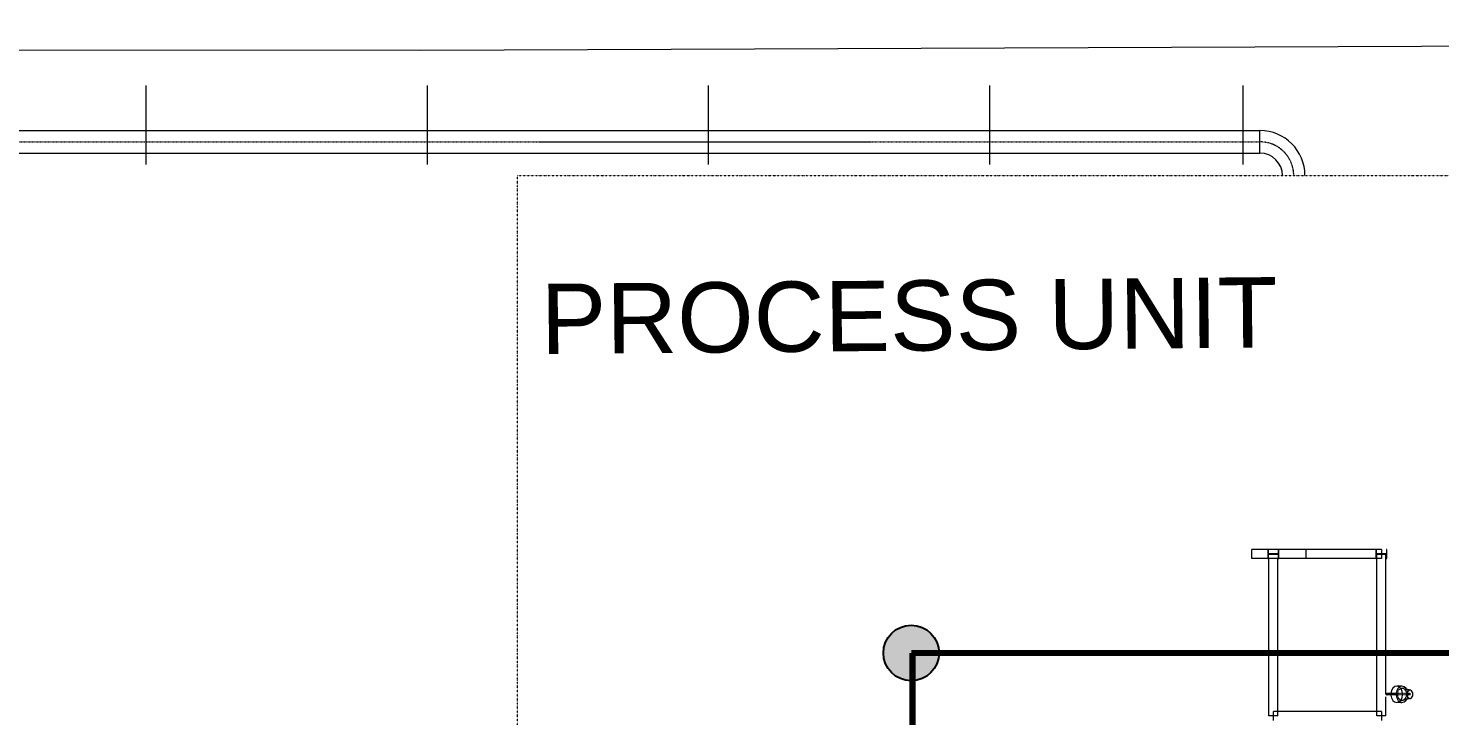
# Model space of a CAD drawing. Header units: inches. Extents: x 19 to 654008, y 34 to 210034.
# Drawn here: x 122979 to 148070, y 160981 to 173214 of the extents above; entities that cross this region are included whole.
import ezdxf

# ---------------------------------------------------------------- set-up
doc = ezdxf.new("R2010")
doc.units = ezdxf.units.IN
doc.header["$MEASUREMENT"] = 0
for name, pattern in [('DASHDOT2', [0.5, 0.25, -0.125, 0, -0.125]), ('DIVIDE2', [0.625, 0.25, -0.125, 0, -0.125, 0, -0.125]), ('LIGHTINGLAYOUTPROGRESSUNIT-EMBED 1_DWG$0$HIDDEN2', [0.1875, 0.125, -0.0625])]:
    doc.linetypes.add(name, pattern=pattern)
doc.layers.add('Layout', color=6, linetype='Continuous', lineweight=20)
doc.layers.add('Pipe Rack Lighting', color=1, linetype='Continuous', lineweight=5)
doc.layers.add('电气-接地设计-接地线', color=3, linetype='接地线')
doc.styles.add('EESLTYPE', font='TXT.shx')
doc.styles.get("Standard").update_dxf_attribs({"font": 'arial.ttf'})
doc.linetypes.add('接地线', pattern='A,500,["/",EESLTYPE,S=200,R=0,X=0,Y=-100],-200,60,-200', length=960)

# ---------------------------------------------------------------- blocks, each defined once
blk = doc.blocks.new('PTJD2')
at = {"linetype": 'Continuous'}
blk.add_hatch(color=0, dxfattribs=at).paths.add_polyline_path([(150, 0, 1), (-150, 0, 1)])
at = {"color": 0, "linetype": 'Continuous'}
blk.add_circle((0, 0), 150, dxfattribs=at)

msp = doc.modelspace()

# ---------------------------------------------------------------- linework, layer by layer
at = {"layer": 'Layout', "color": 252}
for p, q in [((125074, 170792), (125074, 172192)), ((130074, 170792), (130074, 172192)), ((135074, 170792), (135074, 172192)), ((140074, 170792), (140074, 172192)), ((144574, 170792), (144574, 172192)), ((22152, 171392), (144874, 171392)), ((144874, 170992), (144874, 171392)), ((22152, 170992), (144874, 170992))]:
    msp.add_line(p, q, dxfattribs=at)
at = {"layer": 'Layout', "color": 252, "linetype": 'DASHDOT2'}
msp.add_line((22152, 171192), (144874, 171192), dxfattribs=at)
at = {"layer": 'Layout', "color": 251, "linetype": 'DIVIDE2', "ltscale": 10}
for p, q in [((131674, 122592), (131674, 170592)), ((131674, 170592), (160474, 170592))]:
    msp.add_line(p, q, dxfattribs=at)
at = {"layer": 'Layout', "color": 251, "linetype": 'Continuous'}
for p, q in [((144729, 163780), (144729, 163938)), ((145689, 163938), (144729, 163938)), ((144729, 163780), (144729, 163938)), ((145689, 163938), (144729, 163938)), ((145026, 163938), (145016, 163938)), ((145016, 163938), (145016, 163780)), ((145026, 163938), (145016, 163938)), ((145016, 163938), (145016, 163780)), ((145026, 163862), (145026, 163938)), ((145026, 163862), (145026, 163938)), ((145200, 163862), (145026, 163862)), ((145200, 163862), (145026, 163862)), ((145026, 163856), (145200, 163856)), ((145026, 163780), (145026, 163856)), ((145026, 163856), (145200, 163856)), ((145026, 163780), (145026, 163856)), ((145210, 163938), (145200, 163938)), ((145200, 163938), (145200, 163862)), ((145210, 163938), (145200, 163938)), ((145200, 163938), (145200, 163862)), ((145200, 163856), (145200, 163780)), ((145200, 163856), (145200, 163780)), ((145210, 163780), (145210, 163938)), ((145210, 163780), (145210, 163938)), ((145689, 163938), (145689, 163780)), ((147033, 163938), (145689, 163938)), ((145689, 163938), (145689, 163780)), ((146936, 163938), (146936, 163780)), ((146946, 163938), (146936, 163938)), ((146946, 163862), (146946, 163938)), ((147120, 163862), (146946, 163862)), ((146946, 163856), (147120, 163856)), ((146946, 163780), (146946, 163856)), ((146953, 160982), (146953, 163859)), ((146953, 163859), (147112, 163859)), ((147033, 163938), (147033, 163780)), ((147112, 161367), (147112, 163859)), ((147120, 163938), (147120, 163862)), ((147129, 163938), (147120, 163938)), ((147120, 163856), (147120, 163780)), ((147129, 163780), (147129, 163938)), ((145689, 163780), (144729, 163780)), ((145689, 163780), (144729, 163780)), ((145016, 163780), (145026, 163780)), ((145016, 163780), (145026, 163780)), ((145034, 160982), (145034, 163780)), ((145192, 160982), (145192, 163780)), ((145200, 163780), (145210, 163780)), ((145200, 163780), (145210, 163780)), ((147033, 163780), (145689, 163780)), ((146936, 163780), (146946, 163780)), ((147120, 163780), (147129, 163780)), ((147112, 160982), (147112, 161321)), ((145192, 160982), (145034, 160982)), ((147033, 161059), (145113, 161059)), ((145113, 160900), (145113, 161059)), ((147112, 160982), (146953, 160982)), ((147033, 161059), (147033, 160900))]:
    msp.add_line(p, q, dxfattribs=at)
at = {"layer": 'Layout', "color": 9, "lineweight": 20}
msp.add_lwpolyline([(18902, 87591), (13469, 172840), (129960, 172826), (172948, 172998), (207032, 172835), (208402, 182773), (223944, 178510), (221802, 121405), (221460, 109073), (221150, 102955), (220834, 91086), (220007, 60024, 0.00005), (220007, 60024), (219632, 45841), (205263, 45973), (116140, 45688), (85618, 45960), (51843, 46431), (11520, 45199), (20038, 67197)], format="xyb", close=True, dxfattribs=at)
at = {"layer": 'Layout', "color": 252}
for radius in [800, 400]:
    msp.add_arc((144874, 170592), radius, 0, 90, dxfattribs=at)
at = {"layer": 'Layout', "color": 252, "linetype": 'DASHDOT2'}
msp.add_arc((144874, 170592), 600, 0, 90, dxfattribs=at)
at = {"layer": 'Pipe Rack Lighting', "color": 252, "linetype": 'Continuous'}
for p, q in [((147305, 161376), (147129, 161376)), ((147305, 161351), (147129, 161351)), ((147398, 161510), (147305, 161510)), ((147552, 161435), (147479, 161454)), ((147398, 161217), (147305, 161217)), ((147552, 161291), (147479, 161273))]:
    msp.add_line(p, q, dxfattribs=at)
at = {"layer": 'Pipe Rack Lighting', "color": 252, "linetype": 'LIGHTINGLAYOUTPROGRESSUNIT-EMBED 1_DWG$0$HIDDEN2'}
for p, q in [((147542, 161376), (147305, 161376)), ((147542, 161351), (147305, 161351)), ((147479, 161454), (147411, 161471)), ((147479, 161273), (147411, 161255))]:
    msp.add_line(p, q, dxfattribs=at)
at = {"layer": 'Pipe Rack Lighting', "color": 252, "linetype": 'Continuous'}
for major_axis in [(0, -15.2), (0, -15.2), (0, -12.2)]:
    msp.add_ellipse((147129, 161363), major_axis=major_axis, ratio=0.707107, dxfattribs=at)
for centre, major_axis, start_param, end_param in [((147305, 161363), (0, 146), 3.141593, 7.770552), ((147305, 161363), (0, -146), 4.795819, 6.283185), ((147398, 161363), (0, 146), 3.141593, 6.283185), ((147542, 161363), (0, 73.1), 3.321127, 6.103651)]:
    msp.add_ellipse(centre, major_axis=major_axis, ratio=0.707107, start_param=start_param, end_param=end_param, dxfattribs=at)
at = {"layer": 'Pipe Rack Lighting', "color": 252, "linetype": 'LIGHTINGLAYOUTPROGRESSUNIT-EMBED 1_DWG$0$HIDDEN2'}
for centre, major_axis, start_param, end_param in [((147305, 161363), (0, 146), 1.487366, 1.654226), ((147398, 161363), (0, -146), 3.141593, 6.283185), ((147542, 161363), (0, -73.1), 2.962058, 6.283185), ((147542, 161363), (0, -73.1), 0, 0.179534)]:
    msp.add_ellipse(centre, major_axis=major_axis, ratio=0.707107, start_param=start_param, end_param=end_param, dxfattribs=at)
for centre, major_axis in [((147398, 161363), (0, -110)), ((147542, 161363), (0, -12.2))]:
    msp.add_ellipse(centre, major_axis=major_axis, ratio=0.707107, dxfattribs=at)
at = {"layer": '电气-接地设计-接地线', "color": 1, "linetype": '接地线', "ltscale": 0.005, "const_width": 110}
for points in [[(138674, 162098), (152310, 162098)], [(138696, 162098), (138696, 160691)]]:
    msp.add_lwpolyline(points, dxfattribs=at)

# ---------------------------------------------------------------- block references
at = {"layer": '电气-接地设计-接地线', "color": 1, "xscale": 3.296075851523359, "yscale": 3.296075851523359, "zscale": 1.098691950507786, "rotation": 89.99999999999999}
msp.add_blockref('PTJD2', (138674, 162098), dxfattribs=at)

# ---------------------------------------------------------------- texts
at = {"layer": 'Layout', "color": 251, "insert": (132095, 167398), "char_height": 1250, "attachment_point": 7, "rotation": 0.533}
msp.add_mtext('PROCESS UNIT', dxfattribs=at)

doc.saveas('drawing.dxf')
